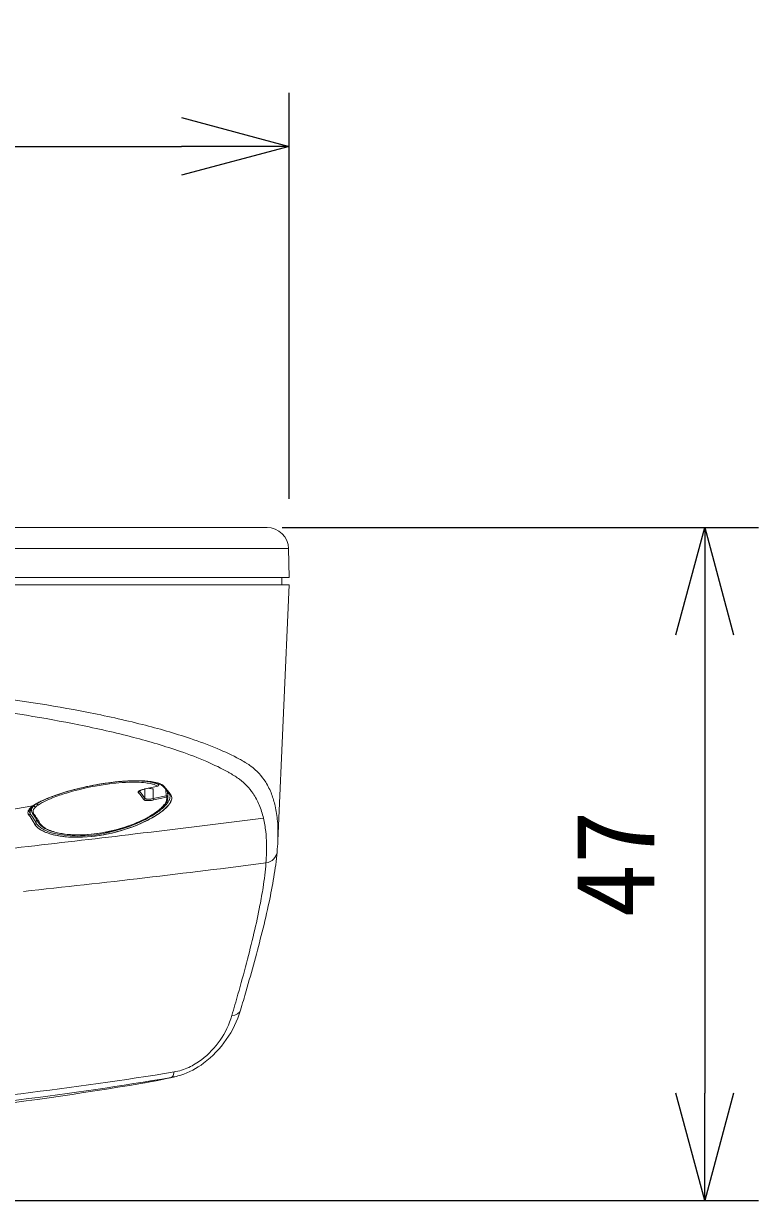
# Model space of a CAD drawing. Units: millimetres, scale not verified. Extents: x -62 to 63, y -116 to 117.
# Drawn here: x -16.72 to 0.38, y 45.38 to 72.78 of the extents above; entities that cross this region are included whole.
import ezdxf
from ezdxf.enums import TextEntityAlignment as Align

# ---------------------------------------------------------------- set-up
doc = ezdxf.new("R2010")
doc.units = ezdxf.units.MM
doc.header["$LTSCALE"] = 0.125
doc.layers.add('0-0_0', color=7, linetype='Continuous')
doc.layers.add('0-5_SUNPO', color=7, linetype='Continuous')
doc.layers.add('0-4_GAIKEI', color=1, linetype='Continuous', lineweight=18)
doc.styles.add('ＭＳ ゴシック', font='')
doc.styles.get('ＭＳ ゴシック').set_extended_font_data('MS Gothic')

# ---------------------------------------------------------------- blocks, each defined once
blk = doc.blocks.new('_Open30')
at = {"layer": '0-0_0'}
blk.add_line((0, 0), (-1, 0), dxfattribs=at)
blk.add_lwpolyline([(-1, 0.26795), (0, 0), (-1, -0.26795)], dxfattribs=at)
blk = doc.blocks.new('D2')
at = {"layer": '0-5_SUNPO'}
for p, q in [((19.2853, 183.0867), (19.2853, 192.545)), ((53.9519, 183.0867), (53.9519, 192.545)), ((21.7853, 191.295), (51.4519, 191.295))]:
    blk.add_line(p, q, dxfattribs=at)
at = {"layer": '0-5_SUNPO', "xscale": 2.5, "yscale": 2.5, "rotation": 180}
blk.add_blockref('_Open30', (19.2853, 191.295), dxfattribs=at)
at = {"layer": '0-5_SUNPO', "xscale": 2.5, "yscale": 2.5}
blk.add_blockref('_Open30', (53.9519, 191.295), dxfattribs=at)
at = {"layer": '0-5_SUNPO', "style": 'ＭＳ ゴシック'}
blk.add_text('φ104', height=1.833, dxfattribs=at).set_placement((33.4936, 191.795), align=Align.BOTTOM_LEFT)
blk = doc.blocks.new('D3')
at = {"layer": '0-5_SUNPO'}
for p, q in [((53.7897, 182.4215), (64.8731, 182.4215)), ((63.6231, 179.9215), (63.6231, 169.2548)), ((42.7897, 166.7548), (64.8731, 166.7548))]:
    blk.add_line(p, q, dxfattribs=at)
at = {"layer": '0-5_SUNPO', "xscale": 2.5, "yscale": 2.5}
for p, rotation in [((63.6231, 182.4215), 90), ((63.6231, 166.7548), 270)]:
    blk.add_blockref('_Open30', p, dxfattribs=dict(at, rotation=rotation))
at = {"layer": '0-5_SUNPO', "style": 'ＭＳ ゴシック'}
blk.add_text('47', height=1.833, rotation=90, dxfattribs=at).set_placement((62.9981, 173.3382), align=Align.BOTTOM_LEFT)

msp = doc.modelspace()

# ---------------------------------------------------------------- linework, layer by layer
at = {"layer": '0-4_GAIKEI', "color": 7}
for p, q in [((-11.0549, 61.0477), (-44.6981, 61.0477)), ((-10.555, 60.5564), (-10.5432, 59.881)), ((-10.5432, 59.881), (-10.7099, 59.881)), ((-10.7099, 59.881), (-10.7099, 59.7144)), ((-10.8036, 53.7504), (-10.5432, 59.7144)), ((-10.5432, 59.7144), (-10.7099, 59.7144))]:
    msp.add_line(p, q, dxfattribs=at)
at = {"layer": '0-4_GAIKEI'}
for p, q in [((-10.555, 60.5564), (-45.1981, 60.5564)), ((-10.7099, 59.881), (-45.0432, 59.881)), ((-10.7099, 59.7144), (-45.0432, 59.7144)), ((-13.5727, 55.0844), (-13.5722, 55.0579)), ((-13.5713, 55.0839), (-13.5709, 55.0579)), ((-14.0221, 54.9125), (-14.0232, 54.9145)), ((-13.8947, 54.9613), (-13.8947, 54.7448)), ((-13.5987, 55.0254), (-13.8872, 54.9639)), ((-13.5973, 55.0248), (-13.8858, 54.9632)), ((-13.5709, 55.0579), (-13.5722, 55.0579)), ((-13.4065, 54.9404), (-13.4041, 54.8023)), ((-13.3666, 54.8904), (-13.3651, 54.8029)), ((-13.3619, 54.8844), (-13.3599, 54.7696)), ((-18.6515, 54.1965), (-16.5016, 54.567)), ((-16.5366, 54.5308), (-16.5377, 54.4698)), ((-16.475, 54.5796), (-16.4751, 54.5741)), ((-16.3739, 54.5903), (-16.3799, 54.5863)), ((-13.6905, 54.7052), (-13.393, 54.7707)), ((-16.5648, 54.3846), (-16.5607, 54.5052)), ((-16.4766, 54.3766), (-16.481, 54.3826)), ((-16.4276, 54.1688), (-16.4243, 54.2632)), ((-16.4964, 54.2058), (-16.4953, 54.204)), ((-16.4653, 54.2346), (-16.4276, 54.1688))]:
    msp.add_line(p, q, dxfattribs=at)
for points in [[(-13.7016, 54.9657), (-13.7016, 54.7367), (-13.4041, 54.8023)], [(-16.4953, 54.204), (-16.4576, 54.1382), (-16.457, 54.1373)]]:
    msp.add_lwpolyline(points, dxfattribs=at)
at = {"layer": '0-4_GAIKEI', "color": 7}
for centre, radius, start, end in [((-11.0549, 60.5477), 0.5, 1, 90), ((-22.5018, 19.1719), 38.271, 79.07466, 82.85472), ((-19.7324, 33.5372), 23.6413, 75.853, 79.06626), ((-17.4959, 42.2321), 14.6636, 71.47347, 76.02301), ((-15.7888, 47.3291), 9.2882, 67.35876, 71.46798), ((-14.4607, 50.4946), 5.8554, 61.80606, 67.429), ((-13.2846, 52.7055), 3.3511, 60.84519, 61.66988), ((-12.8099, 53.538), 2.3929, 57.83932, 61.05854), ((-12.4314, 54.1376), 1.6839, 53.44941, 57.88497), ((-12.2193, 54.4153), 1.3345, 31.78301, 53.66451), ((-12.4599, 54.2681), 1.6165, 20.7315, 31.72379), ((-12.8287, 54.1277), 2.0111, 12.65607, 20.75342), ((-13.4615, 53.9866), 2.6595, 4.80008, 12.63681), ((-14.0042, 53.936), 3.2045, 0.48191, 4.88813), ((-16.4708, 54.0056), 5.673, 354.8085, 357.42246), ((-14.6226, 53.9248), 3.823, 357.38564, 0.57225), ((-18.8126, 54.2275), 8.0253, 350.52145, 354.74312), ((-23.2658, 54.9483), 12.5364, 347.92149, 350.62402), ((-29.9686, 56.3661), 19.3875, 345.87198, 347.969), ((-41.4348, 59.2138), 31.202, 344.6375, 345.94048), ((-59.7677, 64.214), 50.2045, 343.86793, 344.67773), ((-79.1618, 69.7557), 70.3748, 343.5359, 343.92103), ((-13.9756, 50.4984), 2.4036, 306.99339, 343.36803), ((-13.6636, 50.094), 1.8928, 288.55069, 306.81594), ((-16.2173, 61.5687), 13.6457, 279.38913, 282.78248), ((-15.9898, 60.2158), 12.2739, 279.37177, 282.74226), ((-13.5306, 49.6969), 1.4736, 279.68722, 283.0366), ((-13.5641, 49.8364), 1.617, 283.07951, 288.11232), ((-27.8765, 130.2739), 83.3333, 273.64878, 279.5915)]:
    msp.add_arc(centre, radius, start, end, dxfattribs=at)
at = {"layer": '0-4_GAIKEI'}
for centre, radius, start, end in [((-22.6136, 20.4493), 36.7144, 78.71916, 82.59346), ((-19.8638, 34.242), 22.6503, 75.41541, 78.71544), ((-17.656, 42.5576), 14.0467, 70.93, 75.5894), ((-15.9762, 47.4188), 8.9035, 66.73072, 70.92642), ((-14.6828, 50.4114), 5.6434, 61.07566, 66.79071), ((-13.7632, 52.0947), 3.7253, 60.20489, 60.93355), ((-13.8574, 48.5649), 6.5999, 96.4486, 106.72), ((-13.9435, 48.9913), 6.1379, 95.91329, 106.82566), ((-13.8591, 48.5661), 6.598, 96.3103, 103.43016), ((-13.8846, 48.7044), 6.4565, 95.47432, 102.93488), ((-14.0465, 50.2345), 4.9197, 92.18818, 96.44374), ((-14.0333, 50.0594), 5.0946, 92.48719, 96.20883), ((-14.1239, 50.6861), 4.4335, 91.84, 95.85071), ((-14.0582, 50.3656), 4.7863, 91.94796, 95.30262), ((-14.1607, 51.8371), 3.2819, 88.56637, 91.8437), ((-14.0955, 51.4031), 3.7496, 89.35225, 92.4289), ((-14.0953, 51.5095), 3.6437, 88.8873, 92.18686), ((-14.1061, 52.0562), 3.095, 86.07311, 92.12561), ((-14.1375, 52.2954), 2.856, 87.63045, 89.05701), ((-14.1247, 53.0028), 2.1157, 83.22349, 88.75266), ((-14.0637, 52.86), 2.2924, 82.23525, 89.73422), ((-14.0604, 52.8466), 2.3062, 82.71317, 89.10993), ((-14.1131, 52.8358), 2.3151, 85.20473, 87.67908), ((-14.0521, 53.5111), 1.6371, 80.69727, 85.35695), ((-14.0307, 53.2536), 1.8953, 81.63274, 85.86869), ((-14.0161, 53.9031), 1.2089, 76.93875, 83.29532), ((-13.953, 54.1133), 1.0268, 75.79781, 80.72417), ((-13.9074, 54.0149), 1.1279, 74.64842, 82.89031), ((-13.9315, 53.9425), 1.1992, 77.07179, 81.53477), ((-13.9108, 53.9982), 1.144, 74.47751, 82.12322), ((-13.8887, 54.4486), 0.6486, 69.774, 77.0159), ((-13.8616, 54.4728), 0.6558, 70.19483, 75.83315), ((-13.8326, 54.3748), 0.7558, 69.96926, 77.04987), ((-13.7536, 54.7614), 0.3477, 58.54869, 70.83192), ((-13.7629, 54.5421), 0.5813, 67.16352, 74.63083), ((-13.7784, 54.4918), 0.6329, 69.3974, 74.07031), ((-13.7362, 54.6534), 0.4611, 67.25936, 69.37414), ((-13.5638, 55.1114), 0.0283, 249.51991, 286.62846), ((-13.6814, 54.7811), 0.3221, 62.62456, 67.46849), ((-13.7303, 54.6204), 0.4955, 66.16551, 69.38566), ((-13.6224, 54.8494), 0.2435, 44.36281, 69.55862), ((-13.1633, 53.1227), 2.5351, 57.44493, 60.42586), ((-12.723, 53.8097), 1.7192, 53.23279, 57.49323), ((-12.4851, 54.1183), 1.3295, 33.73681, 53.48511), ((-14.7816, 51.4283), 3.588, 109.14525, 113.62037), ((-14.642, 51.0467), 3.9958, 108.51816, 112.48234), ((-14.4253, 50.4537), 4.6275, 106.7129, 111.54736), ((-14.4909, 50.8091), 4.2394, 106.85627, 111.49909), ((-14.0516, 49.3211), 5.8181, 102.69184, 109.13126), ((-14.0473, 49.2819), 5.8581, 103.26572, 108.55156), ((-14.041, 54.8885), 0.0115, 169.80773, 202.45449), ((-14.037, 54.8878), 0.0155, 154.14667, 170.07602), ((-14.0386, 54.8896), 0.0141, 202.99013, 219.88431), ((-14.0292, 54.8842), 0.0242, 142.7436, 154.52044), ((-15.9304, 53.3184), 2.445, 34.78018, 39.70948), ((-14.0562, 54.9141), 0.0342, 281.38912, 357.29584), ((-14.0141, 54.8728), 0.0431, 132.31284, 142.76439), ((-13.9892, 54.8457), 0.0799, 123.85832, 132.41142), ((-13.953, 54.793), 0.1438, 118.52631, 124.15839), ((-14.0157, 54.9012), 0.015, 130.66804, 139.73146), ((-13.9877, 54.8686), 0.058, 125.95713, 130.65503), ((-15.8882, 53.3629), 2.4256, 34.72907, 39.70508), ((-13.9143, 54.7233), 0.2235, 115.43833, 118.7012), ((-13.9567, 54.8204), 0.1152, 120.79946, 124.34507), ((-13.9491, 54.8125), 0.1259, 115.43987, 121.923), ((-13.8739, 54.6382), 0.3177, 111.63056, 115.43413), ((-13.8776, 54.6669), 0.2881, 111.12334, 115.84664), ((-13.8133, 54.4861), 0.4814, 107.96965, 111.66129), ((-13.81, 54.494), 0.4738, 107.1935, 111.21467), ((-13.745, 54.2741), 0.7042, 103.08815, 107.93003), ((-13.7507, 54.305), 0.6718, 104.02234, 107.26334), ((-13.7446, 54.2866), 0.6912, 102.56479, 104.13976), ((-13.712, 54.141), 0.8413, 102.01929, 103.22734), ((-13.6781, 53.9974), 0.9879, 102.13207, 102.68305), ((-13.6981, 55.6234), 0.6577, 259.31128, 269.69241), ((-13.7775, 54.7398), 0.337, 57.95915, 70.40162), ((-13.607, 55.0592), 0.0348, 283.73202, 357.95761), ((-13.6042, 55.0573), 0.0333, 282.05108, 0.99036), ((-13.6379, 54.8647), 0.2278, 52.39779, 62.66956), ((-13.6462, 54.8078), 0.2902, 55.56131, 66.40717), ((-13.5906, 54.9266), 0.1499, 48.39598, 52.29856), ((-13.5591, 54.9617), 0.1028, 40.91543, 48.50482), ((-13.6034, 54.8707), 0.2141, 48.86849, 55.47684), ((-15.7017, 53.0702), 2.9606, 36.82641, 41.42069), ((-13.4576, 55.0502), 0.0319, 221.51298, 284.09229), ((-13.5552, 54.9268), 0.1402, 41.2133, 48.61226), ((-15.6357, 53.0785), 2.923, 36.89919, 41.59935), ((-15.6906, 53.0408), 2.9902, 36.84084, 41.42874), ((-13.3096, 54.8163), 0.0953, 188.46084, 208.69641), ((-13.3984, 54.8037), 0.0334, 279.28202, 358.59488), ((-13.4804, 54.7679), 0.1205, 0.8225, 16.86999), ((-13.409, 54.7855), 0.0973, 1.71779, 37.57142), ((-13.3067, 54.8642), 0.0318, 217.62978, 285.34938), ((-13.4039, 54.7532), 0.1327, 350.83574, 37.23024), ((-13.4043, 54.753), 0.1338, 350.37981, 37.09445), ((-12.6836, 53.9907), 1.5655, 22.4981, 33.58344), ((-16.2895, 54.2416), 0.3876, 128.43399, 136.90647), ((-16.2535, 54.2007), 0.4414, 129.29494, 132.96225), ((-16.3275, 54.3092), 0.3047, 132.05007, 137.53414), ((-16.1578, 54.0843), 0.5921, 125.70758, 129.33178), ((-16.2065, 54.1745), 0.4858, 126.49872, 132.00275), ((-16.137, 54.0551), 0.6285, 125.46619, 128.75531), ((-16.3665, 54.4261), 0.1817, 140.923, 147.31185), ((-16.3111, 54.3811), 0.253, 134.84474, 140.91875), ((-16.0641, 53.9566), 0.7505, 123.73689, 125.82053), ((-15.9221, 53.7464), 1.0046, 122.74714, 125.22989), ((-16.0918, 54.0234), 0.6754, 123.73037, 126.69919), ((-16.2589, 54.3301), 0.326, 131.55084, 135.02114), ((-15.9171, 53.7369), 1.0148, 120.51118, 123.75386), ((-16.4817, 54.6075), 0.0268, 271.68331, 303.65664), ((-16.1536, 54.2097), 0.486, 125.84262, 131.41863), ((-16.4401, 54.5763), 0.0351, 183.60558, 274.0242), ((-15.8553, 53.6658), 1.1042, 118.78446, 123.63142), ((-15.6476, 53.2869), 1.5397, 116.0476, 122.08903), ((-16.2266, 54.3078), 0.3148, 132.08957, 136.21746), ((-16.0793, 54.1395), 0.5385, 123.93241, 131.72089), ((-15.5942, 53.1811), 1.6576, 115.74356, 120.37382), ((-16.3743, 54.6259), 0.0358, 184.58687, 270.5471), ((-15.386, 52.8017), 2.0875, 113.52678, 118.65464), ((-15.7607, 53.6642), 1.1108, 121.01526, 123.50908), ((-15.5889, 53.3622), 1.4581, 116.2701, 120.68611), ((-15.0722, 52.103), 2.8559, 111.6299, 115.99059), ((-15.137, 52.2418), 2.7023, 112.47436, 115.82361), ((-15.0879, 52.3331), 2.6027, 111.5652, 116.13213), ((-13.9289, 54.7468), 0.0343, 281.2628, 356.60368), ((-13.9015, 54.7279), 0.0254, 215.4868, 227.32403), ((-13.8913, 54.7401), 0.0413, 228.35554, 242.71589), ((-13.8742, 54.7731), 0.0785, 242.70475, 251.94678), ((-13.8544, 54.8349), 0.1434, 252.04575, 260.61843), ((-13.8756, 54.7559), 0.0221, 210.06275, 218.09523), ((-13.8689, 54.7616), 0.031, 218.83621, 234.81598), ((-13.8565, 54.7793), 0.0526, 234.89381, 246.05624), ((-13.8403, 54.8172), 0.0937, 246.37919, 256.89351), ((-13.8355, 54.9426), 0.2527, 260.37596, 265.23254), ((-13.8227, 54.8925), 0.1711, 256.88929, 265.84275), ((-13.8265, 55.0524), 0.3629, 265.26789, 269.0095), ((-13.8139, 54.9928), 0.2718, 265.53378, 269.80109), ((-13.8251, 55.1985), 0.5091, 269.13334, 273.98305), ((-13.8145, 55.0927), 0.3716, 269.93615, 275.60318), ((-13.8382, 55.3721), 0.6831, 274.06875, 282.4861), ((-13.8259, 55.2037), 0.4832, 275.66715, 284.90125), ((-13.6067, 54.7509), 0.0958, 188.53191, 208.64501), ((-14.2246, 55.2918), 1.0553, 306.15457, 314.76248), ((-14.217, 55.3397), 1.1042, 307.81636, 314.64045), ((-13.9426, 54.9777), 0.6264, 312.33644, 322.66423), ((-13.8613, 54.9335), 0.5451, 314.17032, 328.05757), ((-13.7343, 54.8188), 0.3644, 322.67033, 332.59376), ((-14.0119, 55.1462), 0.8701, 310.91163, 319.30358), ((-13.8912, 55.0164), 0.6453, 314.23602, 324.06312), ((-13.9595, 55.0935), 0.7958, 310.83097, 319.93594), ((-13.6148, 54.7568), 0.2297, 332.61288, 342.92245), ((-13.6336, 54.7922), 0.2771, 327.93821, 344.33367), ((-13.5255, 54.7335), 0.1376, 341.27173, 15.69815), ((-13.688, 54.8688), 0.3941, 324.08655, 333.14941), ((-13.5473, 54.7676), 0.1874, 344.46954, 0.63121), ((-13.7277, 54.8985), 0.4931, 319.59267, 327.91842), ((-13.7183, 54.8905), 0.4806, 319.94743, 328.39993), ((-13.5607, 54.8048), 0.2516, 333.06039, 345.36769), ((-13.4755, 54.7833), 0.1638, 345.13162, 1.7835), ((-13.5158, 54.773), 0.2471, 326.47523, 350.12694), ((-13.5617, 54.7949), 0.2971, 328.28665, 340.01053), ((-13.4641, 54.7591), 0.1931, 340.08226, 351.93525), ((-13.0804, 53.8282), 1.9942, 13.11752, 22.44954), ((-16.5185, 54.4137), 0.0982, 159.00007, 180.37708), ((-16.5244, 54.4149), 0.0924, 181.13932, 205.52938), ((-16.5265, 54.4144), 0.0898, 164.56111, 204.18707), ((-16.4981, 54.4071), 0.1192, 152.20244, 164.78821), ((-16.4777, 54.3984), 0.1418, 147.00176, 159.14265), ((-16.4933, 54.4288), 0.126, 203.98431, 216.67241), ((-16.498, 54.4266), 0.1212, 205.16543, 217.10626), ((-16.4449, 54.3789), 0.1793, 141.30617, 152.1647), ((-16.4077, 54.3525), 0.2255, 136.95941, 146.91386), ((-18.0059, 53.3077), 1.7565, 30.75221, 36.54059), ((-16.5989, 54.3875), 0.0343, 277.69718, 355.1069), ((-18.0612, 53.2752), 1.8206, 30.73625, 36.32162), ((-16.4843, 54.448), 0.1024, 179.50195, 218.21557), ((-16.5257, 54.4466), 0.0609, 164.05924, 177.78458), ((-16.3552, 54.3074), 0.294, 132.62492, 141.35429), ((-16.5038, 54.4405), 0.0836, 154.19458, 164.18751), ((-16.4593, 54.4186), 0.1332, 142.7154, 154.00883), ((-16.3976, 54.3733), 0.2097, 137.5203, 143.0987), ((-17.9872, 53.333), 1.7689, 30.64391, 36.47845), ((-16.4101, 54.4702), 0.1278, 180.20574, 220.00082), ((-16.4511, 54.468), 0.0866, 163.96695, 178.84368), ((-16.4314, 54.4627), 0.107, 154.91399, 164.10816), ((-16.404, 54.45), 0.1372, 147.23098, 154.98238), ((-16.4832, 54.4079), 0.0319, 217.10433, 281.92827), ((-18.0798, 53.2428), 1.9447, 28.82119, 36.1025), ((-16.4156, 54.4358), 0.0834, 166.98881, 199.17431), ((-16.3907, 54.4301), 0.109, 153.01244, 167.02245), ((-16.3952, 54.4434), 0.1052, 199.44967, 215.33376), ((-16.344, 54.4063), 0.1614, 142.32756, 153.02129), ((-18.0787, 53.2061), 1.9842, 28.90881, 36.15333), ((-16.2806, 54.3583), 0.2409, 136.02259, 142.50199), ((-15.3301, 57.0818), 3.1604, 287.84084, 297.99901), ((-15.3357, 57.0755), 3.1741, 289.32948, 299.809), ((-15.2364, 56.8993), 2.9589, 291.3235, 298.48669), ((-72.166, 538.4071), 487.9576, 276.83185, 277.18467), ((-14.9949, 56.5054), 2.5511, 296.02541, 302.96453), ((-14.7372, 55.9674), 1.898, 297.98886, 305.90521), ((-14.7238, 55.9665), 1.8946, 298.31682, 306.30776), ((-14.8359, 56.2339), 2.2365, 297.2549, 304.86936), ((-14.6913, 55.9505), 1.8776, 299.81252, 307.82304), ((-14.2726, 55.3266), 1.1065, 305.87884, 312.80224), ((-14.4309, 55.636), 1.5148, 302.96178, 310.75641), ((-14.3306, 55.5092), 1.353, 304.85533, 311.2093), ((-13.7382, 53.6776), 2.669, 6.38841, 13.06126), ((-16.4617, 54.1725), 0.0344, 276.91558, 353.89135), ((-16.2394, 54.261), 0.2503, 209.60639, 222.30999), ((-16.1927, 54.297), 0.3089, 211.1461, 227.81043), ((-16.1703, 54.3171), 0.297, 209.95365, 226.36876), ((-16.1474, 54.3441), 0.3743, 222.2454, 232.04263), ((-16.044, 54.471), 0.5376, 228.52545, 240.51257), ((-16.0371, 54.4845), 0.5528, 231.97399, 239.63749), ((-16.1188, 54.3315), 0.2982, 210.44638, 225.66942), ((-16.3485, 54.1963), 0.0317, 210.27149, 282.56345), ((-16.0335, 54.4679), 0.5005, 226.94105, 238.74221), ((-16.1098, 54.3038), 0.2701, 210.84158, 228.36001), ((-15.9802, 54.4882), 0.5073, 226.84323, 241.76293), ((-15.898, 54.7227), 0.8287, 239.66367, 248.74375), ((-15.8627, 54.7958), 0.9096, 240.64131, 249.28791), ((-15.8676, 54.7447), 0.8232, 238.87143, 247.52852), ((-15.9694, 54.4688), 0.4867, 228.91502, 240.91903), ((-15.7558, 54.9137), 0.9883, 241.97106, 254.22626), ((-15.8029, 54.7715), 0.8322, 241.03454, 249.51444), ((-15.6944, 55.173), 1.2853, 247.6944, 256.58038), ((-15.6527, 55.1781), 1.2656, 249.58672, 256.09044), ((-15.5297, 57.6416), 3.8068, 271.24899, 295.75599), ((-15.5052, 57.5595), 3.6716, 273.34162, 291.48394), ((-15.5047, 57.5483), 3.658, 274.26958, 288.20632), ((-15.5407, 57.5844), 3.7222, 275.02577, 289.71445), ((-15.4738, 57.4852), 3.641, 284.49746, 297.16038), ((-56.5786, 405.7426), 354.381, 276.06889, 276.88109), ((-15.7294, 55.1382), 1.2771, 248.45206, 255.47919), ((-15.698, 55.237), 1.3805, 249.36639, 256.09049), ((-15.5746, 55.7314), 1.8901, 255.44542, 262.92942), ((-15.5634, 55.7954), 1.9549, 256.19668, 263.56366), ((-15.5474, 55.6357), 1.7398, 254.0867, 262.78836), ((-15.5283, 55.8757), 2.0073, 256.62196, 265.13181), ((-15.5102, 55.7901), 1.894, 256.35791, 264.80112), ((-15.4835, 56.4503), 2.6148, 262.88789, 270.80506), ((-15.4744, 56.614), 2.7784, 263.63364, 272.63617), ((-15.4413, 56.5516), 2.6618, 262.99549, 273.233), ((-15.4616, 56.7311), 2.8652, 265.2557, 274.94572), ((-15.4355, 56.6741), 2.7811, 264.9175, 274.18791), ((-15.5211, 57.5544), 3.7199, 272.68766, 284.93627), ((-14.3337, 53.6087), 3.2684, 1.31249, 6.42726), ((-16.0707, 53.6212), 5.0062, 355.62028, 358.33179), ((-14.9242, 53.5892), 3.8593, 358.31143, 1.40222), ((-44.5321, 313.6172), 262.5185, 276.08173, 277.32118), ((-18.5947, 53.8432), 7.5399, 351.01549, 355.40298), ((-22.0201, 54.3558), 11.0033, 348.99353, 351.16423), ((-27.2627, 55.3699), 16.3432, 346.68307, 349.01295), ((-37.1931, 57.6901), 26.5409, 345.19684, 346.74681), ((-53.1929, 61.8862), 43.0819, 344.2356, 345.2382), ((-77.6348, 68.7299), 68.4638, 343.84855, 344.28095), ((-13.7994, 50.2555), 2.0088, 307.31202, 343.49593), ((-13.5768, 49.9774), 1.6528, 295.07833, 307.01869), ((-13.4466, 49.6984), 1.3449, 279.79777, 295.09162)]:
    msp.add_arc(centre, radius, start, end, dxfattribs=at)
for centre, major_axis, ratio, start_param, end_param in [((-13.6042, 55.0573), (0.007, -0.0326), 0.169934, 6.0480743, 6.2832786), ((-13.3983, 54.8023), (-0.0333, -0.0006), 0.003045, 3.2195949, 4.8868956), ((-11.1531, 53.522), (-0.332, 0.0297), 0.86502, 1.872232, 3.141593), ((-11.9923, 49.9048), (-0.3197, 0.0943), 0.626882, 2.1280983, 3.1415927), ((-45.7695, 83.9389), (-63.0158, 14.5576), 0.537848, 2.1038594, 2.231461), ((-23.5764, 57.2612), (-29.7472, -1.3803), 0.333369, 1.6605479, 1.9109564), ((-13.341, 48.5725), (0.056, -0.3286), 0.347885, 0.0206583, 0.8610854)]:
    msp.add_ellipse(centre, major_axis=major_axis, ratio=ratio, start_param=start_param, end_param=end_param, dxfattribs=at)

# ---------------------------------------------------------------- block references
at = {"layer": '0-5_SUNPO'}
for name in ['D2', 'D3']:
    msp.add_blockref(name, (-64.4951, -121.3737), dxfattribs=at)

doc.saveas('drawing.dxf')
